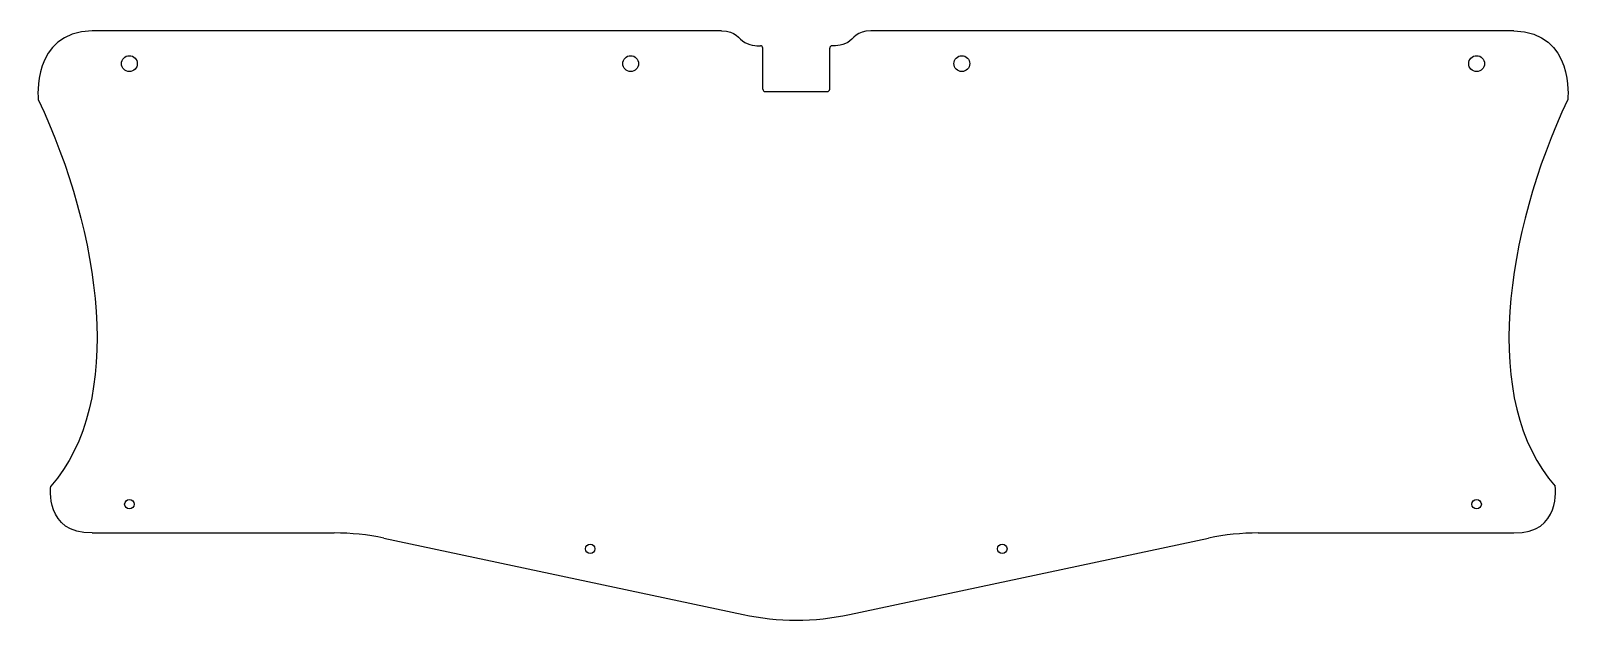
# Model space of a CAD drawing. Header units: millimetres. Extents: x -1 to 310, y 3 to 122.
import ezdxf

# ---------------------------------------------------------------- set-up
doc = ezdxf.new("R2010")
doc.units = ezdxf.units.MM
doc.layers.get('0').update_dxf_attribs({"lineweight": 25, "true_color": 0x000000})

msp = doc.modelspace()

# ---------------------------------------------------------------- linework, layer by layer
for p, q in [((138, 122.13), (10.91, 122.13)), ((297.96, 122.13), (168.14, 122.13)), ((146.32, 110.38), (146.32, 118.63)), ((159.82, 110.38), (159.82, 118.63)), ((146.82, 109.88), (159.32, 109.88)), ((10.91, 20.79), (59.78, 20.79)), ((69.82, 19.73), (142.33, 4.32)), ((163.82, 4.32), (236.33, 19.73)), ((246.37, 20.79), (297.96, 20.79))]:
    msp.add_line(p, q)
for centre, radius in [((18.41, 115.53), 1.6), ((119.63, 115.53), 1.6), ((186.51, 115.53), 1.6), ((290.46, 115.53), 1.6), ((18.41, 26.59), 0.956), ((290.46, 26.59), 0.956), ((111.46, 17.58), 0.956), ((194.68, 17.58), 0.956)]:
    msp.add_circle(centre, radius)
for centre, radius, start, end in [((145.82, 118.63), 0.5, 0, 90), ((160.32, 118.63), 0.5, 90, 180), ((146.82, 110.38), 0.5, 180, 270), ((159.32, 110.38), 0.5, 270, 0), ((59.78, -27.51), 48.3, 78.0001, 90), ((246.37, -27.51), 48.3, 90, 101.9999), ((153.08, 54.89), 51.7, 258.0001, 281.9999)]:
    msp.add_arc(centre, radius, start, end)
for points in [[(10.91, 122.13), (-1.48, 121.86), (0, 108.3), (0, 108.3)], [(138, 122.13), (140.9, 122.13), (141.96, 119), (145.82, 119.13), (145.82, 119.13)], [(168.14, 122.13), (165.23, 122.13), (164.18, 119), (160.32, 119.13), (160.32, 119.13)], [(297.96, 122.13), (310.35, 121.86), (308.87, 108.3), (308.87, 108.3)], [(0, 108.3), (12.71, 81.28), (17.63, 47.09), (2.53, 30.25)], [(308.87, 108.3), (296.16, 81.28), (291.24, 47.09), (306.34, 30.25)], [(10.91, 20.79), (1.21, 20.6), (2.53, 30.25), (2.53, 30.25)], [(297.96, 20.79), (307.66, 20.6), (306.34, 30.25), (306.34, 30.25)]]:
    msp.add_open_spline(points, degree=3)

doc.saveas('drawing.dxf')
